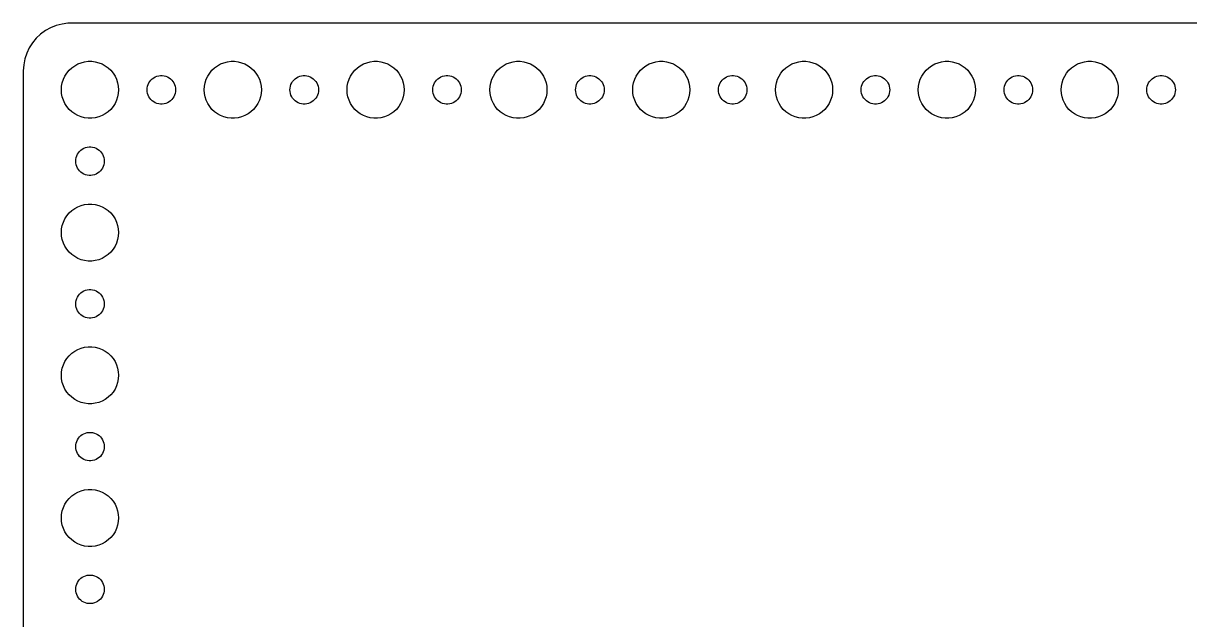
# Model space of a CAD drawing. Header units: metres. Extents: x -127 to 127, y -127 to 127.
# Drawn here: x -127 to -4.5, y 64.3 to 127 of the extents above; entities that cross this region are included whole.
import ezdxf

# ---------------------------------------------------------------- set-up
doc = ezdxf.new("R2010")
doc.units = ezdxf.units.M

msp = doc.modelspace()

# ---------------------------------------------------------------- linework, layer by layer
for p, q in [((-124.679, 126.222), (-125.187, 125.853)), ((-124.129, 126.524), (-124.679, 126.222)), ((-123.545, 126.755), (-124.129, 126.524)), ((-122.937, 126.911), (-123.545, 126.755)), ((-122.314, 126.99), (-122.937, 126.911)), ((122.314, 126.99), (-122.314, 126.99)), ((-125.645, 125.423), (-126.045, 124.939)), ((-125.187, 125.853), (-125.645, 125.423)), ((-126.649, 123.841), (-126.843, 123.243)), ((-126.382, 124.409), (-126.649, 123.841)), ((-126.045, 124.939), (-126.382, 124.409)), ((-126.961, 122.627), (-127, 122)), ((-126.843, 123.243), (-126.961, 122.627)), ((-121.912, 122.312), (-121.607, 122.533)), ((-121.607, 122.533), (-121.277, 122.714)), ((-121.277, 122.714), (-120.927, 122.853)), ((-120.927, 122.853), (-120.562, 122.947)), ((-120.562, 122.947), (-120.188, 122.994)), ((-120.188, 122.994), (-119.812, 122.994)), ((-119.812, 122.994), (-119.438, 122.947)), ((-119.438, 122.947), (-119.073, 122.853)), ((-119.073, 122.853), (-118.723, 122.714)), ((-118.723, 122.714), (-118.393, 122.533)), ((-118.393, 122.533), (-118.088, 122.312)), ((-106.912, 122.312), (-106.607, 122.533)), ((-106.607, 122.533), (-106.277, 122.714)), ((-106.277, 122.714), (-105.927, 122.853)), ((-105.927, 122.853), (-105.562, 122.947)), ((-105.562, 122.947), (-105.188, 122.994)), ((-105.188, 122.994), (-104.812, 122.994)), ((-104.812, 122.994), (-104.438, 122.947)), ((-104.438, 122.947), (-104.073, 122.853)), ((-104.073, 122.853), (-103.723, 122.714)), ((-103.723, 122.714), (-103.393, 122.533)), ((-103.393, 122.533), (-103.088, 122.312)), ((-91.9123, 122.312), (-91.6075, 122.533)), ((-91.6075, 122.533), (-91.2773, 122.714)), ((-91.2773, 122.714), (-90.927, 122.853)), ((-90.927, 122.853), (-90.5621, 122.947)), ((-90.5621, 122.947), (-90.1884, 122.994)), ((-90.1884, 122.994), (-89.8116, 122.994)), ((-89.8116, 122.994), (-89.4379, 122.947)), ((-89.4379, 122.947), (-89.073, 122.853)), ((-89.073, 122.853), (-88.7227, 122.714)), ((-88.7227, 122.714), (-88.3925, 122.533)), ((-88.3925, 122.533), (-88.0877, 122.312)), ((-76.9123, 122.312), (-76.6075, 122.533)), ((-76.6075, 122.533), (-76.2773, 122.714)), ((-76.2773, 122.714), (-75.927, 122.853)), ((-75.927, 122.853), (-75.5621, 122.947)), ((-75.5621, 122.947), (-75.1884, 122.994)), ((-75.1884, 122.994), (-74.8116, 122.994)), ((-74.8116, 122.994), (-74.4379, 122.947)), ((-74.4379, 122.947), (-74.073, 122.853)), ((-74.073, 122.853), (-73.7227, 122.714)), ((-73.7227, 122.714), (-73.3925, 122.533)), ((-73.3925, 122.533), (-73.0877, 122.312)), ((-61.9123, 122.312), (-61.6075, 122.533)), ((-61.6075, 122.533), (-61.2773, 122.714)), ((-61.2773, 122.714), (-60.927, 122.853)), ((-60.927, 122.853), (-60.5621, 122.947)), ((-60.5621, 122.947), (-60.1884, 122.994)), ((-60.1884, 122.994), (-59.8116, 122.994)), ((-59.8116, 122.994), (-59.4379, 122.947)), ((-59.4379, 122.947), (-59.0729, 122.853)), ((-59.0729, 122.853), (-58.7227, 122.714)), ((-58.7227, 122.714), (-58.3925, 122.533)), ((-58.3925, 122.533), (-58.0877, 122.312)), ((-46.9123, 122.312), (-46.6075, 122.533)), ((-46.6075, 122.533), (-46.2773, 122.714)), ((-46.2773, 122.714), (-45.927, 122.853)), ((-45.927, 122.853), (-45.5621, 122.947)), ((-45.5621, 122.947), (-45.1884, 122.994)), ((-45.1884, 122.994), (-44.8116, 122.994)), ((-44.8116, 122.994), (-44.4379, 122.947)), ((-44.4379, 122.947), (-44.0729, 122.853)), ((-44.0729, 122.853), (-43.7227, 122.714)), ((-43.7227, 122.714), (-43.3925, 122.533)), ((-43.3925, 122.533), (-43.0877, 122.312)), ((-31.9123, 122.312), (-31.6075, 122.533)), ((-31.6075, 122.533), (-31.2773, 122.714)), ((-31.2773, 122.714), (-30.927, 122.853)), ((-30.927, 122.853), (-30.5621, 122.947)), ((-30.5621, 122.947), (-30.1884, 122.994)), ((-30.1884, 122.994), (-29.8116, 122.994)), ((-29.8116, 122.994), (-29.4379, 122.947)), ((-29.4379, 122.947), (-29.0729, 122.853)), ((-29.0729, 122.853), (-28.7227, 122.714)), ((-28.7227, 122.714), (-28.3925, 122.533)), ((-28.3925, 122.533), (-28.0877, 122.312)), ((-16.9123, 122.312), (-16.6075, 122.533)), ((-16.6075, 122.533), (-16.2773, 122.714)), ((-16.2773, 122.714), (-15.927, 122.853)), ((-15.927, 122.853), (-15.5621, 122.947)), ((-15.5621, 122.947), (-15.1884, 122.994)), ((-15.1884, 122.994), (-14.8116, 122.994)), ((-14.8116, 122.994), (-14.4379, 122.947)), ((-14.4379, 122.947), (-14.0729, 122.853)), ((-14.0729, 122.853), (-13.7227, 122.714)), ((-13.7227, 122.714), (-13.3925, 122.533)), ((-13.3925, 122.533), (-13.0877, 122.312)), ((-127, 122), (-127, -122)), ((-122.789, 121.104), (-122.629, 121.445)), ((-122.629, 121.445), (-122.427, 121.763)), ((-122.427, 121.763), (-122.187, 122.054)), ((-122.187, 122.054), (-121.912, 122.312)), ((-118.088, 122.312), (-117.813, 122.054)), ((-117.813, 122.054), (-117.573, 121.763)), ((-117.573, 121.763), (-117.371, 121.445)), ((-117.371, 121.445), (-117.211, 121.104)), ((-113.304, 121.266), (-113.139, 121.357)), ((-113.139, 121.357), (-112.964, 121.427)), ((-112.964, 121.427), (-112.781, 121.473)), ((-112.781, 121.473), (-112.594, 121.497)), ((-112.594, 121.497), (-112.406, 121.497)), ((-112.406, 121.497), (-112.219, 121.473)), ((-112.219, 121.473), (-112.036, 121.427)), ((-112.036, 121.427), (-111.861, 121.357)), ((-111.861, 121.357), (-111.696, 121.266)), ((-107.789, 121.104), (-107.629, 121.445)), ((-107.629, 121.445), (-107.427, 121.763)), ((-107.427, 121.763), (-107.187, 122.054)), ((-107.187, 122.054), (-106.912, 122.312)), ((-103.088, 122.312), (-102.813, 122.054)), ((-102.813, 122.054), (-102.573, 121.763)), ((-102.573, 121.763), (-102.371, 121.445)), ((-102.371, 121.445), (-102.211, 121.104)), ((-98.3037, 121.266), (-98.1387, 121.357)), ((-98.1387, 121.357), (-97.9635, 121.427)), ((-97.9635, 121.427), (-97.7811, 121.473)), ((-97.7811, 121.473), (-97.5942, 121.497)), ((-97.5942, 121.497), (-97.4058, 121.497)), ((-97.4058, 121.497), (-97.2189, 121.473)), ((-97.2189, 121.473), (-97.0365, 121.427)), ((-97.0365, 121.427), (-96.8613, 121.357)), ((-96.8613, 121.357), (-96.6963, 121.266)), ((-92.7893, 121.104), (-92.6289, 121.445)), ((-92.6289, 121.445), (-92.427, 121.763)), ((-92.427, 121.763), (-92.1869, 122.054)), ((-92.1869, 122.054), (-91.9123, 122.312)), ((-88.0877, 122.312), (-87.8131, 122.054)), ((-87.8131, 122.054), (-87.573, 121.763)), ((-87.573, 121.763), (-87.3711, 121.445)), ((-87.3711, 121.445), (-87.2107, 121.104)), ((-83.3037, 121.266), (-83.1387, 121.357)), ((-83.1387, 121.357), (-82.9635, 121.427)), ((-82.9635, 121.427), (-82.7811, 121.473)), ((-82.7811, 121.473), (-82.5942, 121.497)), ((-82.5942, 121.497), (-82.4058, 121.497)), ((-82.4058, 121.497), (-82.2189, 121.473)), ((-82.2189, 121.473), (-82.0365, 121.427)), ((-82.0365, 121.427), (-81.8613, 121.357)), ((-81.8613, 121.357), (-81.6963, 121.266)), ((-77.7893, 121.104), (-77.6289, 121.445)), ((-77.6289, 121.445), (-77.427, 121.763)), ((-77.427, 121.763), (-77.1869, 122.054)), ((-77.1869, 122.054), (-76.9123, 122.312)), ((-73.0877, 122.312), (-72.8131, 122.054)), ((-72.8131, 122.054), (-72.573, 121.763)), ((-72.573, 121.763), (-72.3711, 121.445)), ((-72.3711, 121.445), (-72.2107, 121.104)), ((-68.3037, 121.266), (-68.1387, 121.357)), ((-68.1387, 121.357), (-67.9635, 121.427)), ((-67.9635, 121.427), (-67.7811, 121.473)), ((-67.7811, 121.473), (-67.5942, 121.497)), ((-67.5942, 121.497), (-67.4058, 121.497)), ((-67.4058, 121.497), (-67.2189, 121.473)), ((-67.2189, 121.473), (-67.0365, 121.427)), ((-67.0365, 121.427), (-66.8613, 121.357)), ((-66.8613, 121.357), (-66.6963, 121.266)), ((-62.7893, 121.104), (-62.6289, 121.445)), ((-62.6289, 121.445), (-62.427, 121.763)), ((-62.427, 121.763), (-62.1869, 122.054)), ((-62.1869, 122.054), (-61.9123, 122.312)), ((-58.0877, 122.312), (-57.8131, 122.054)), ((-57.8131, 122.054), (-57.5729, 121.763)), ((-57.5729, 121.763), (-57.3711, 121.445)), ((-57.3711, 121.445), (-57.2107, 121.104)), ((-53.3037, 121.266), (-53.1387, 121.357)), ((-53.1387, 121.357), (-52.9635, 121.427)), ((-52.9635, 121.427), (-52.7811, 121.473)), ((-52.7811, 121.473), (-52.5942, 121.497)), ((-52.5942, 121.497), (-52.4058, 121.497)), ((-52.4058, 121.497), (-52.2189, 121.473)), ((-52.2189, 121.473), (-52.0365, 121.427)), ((-52.0365, 121.427), (-51.8613, 121.357)), ((-51.8613, 121.357), (-51.6963, 121.266)), ((-47.7893, 121.104), (-47.6289, 121.445)), ((-47.6289, 121.445), (-47.427, 121.763)), ((-47.427, 121.763), (-47.1869, 122.054)), ((-47.1869, 122.054), (-46.9123, 122.312)), ((-43.0877, 122.312), (-42.8131, 122.054)), ((-42.8131, 122.054), (-42.5729, 121.763)), ((-42.5729, 121.763), (-42.3711, 121.445)), ((-42.3711, 121.445), (-42.2107, 121.104)), ((-38.3037, 121.266), (-38.1387, 121.357)), ((-38.1387, 121.357), (-37.9635, 121.427)), ((-37.9635, 121.427), (-37.7811, 121.473)), ((-37.7811, 121.473), (-37.5942, 121.497)), ((-37.5942, 121.497), (-37.4058, 121.497)), ((-37.4058, 121.497), (-37.2189, 121.473)), ((-37.2189, 121.473), (-37.0365, 121.427)), ((-37.0365, 121.427), (-36.8613, 121.357)), ((-36.8613, 121.357), (-36.6963, 121.266)), ((-32.7893, 121.104), (-32.6289, 121.445)), ((-32.6289, 121.445), (-32.427, 121.763)), ((-32.427, 121.763), (-32.1869, 122.054)), ((-32.1869, 122.054), (-31.9123, 122.312)), ((-28.0877, 122.312), (-27.8131, 122.054)), ((-27.8131, 122.054), (-27.5729, 121.763)), ((-27.5729, 121.763), (-27.3711, 121.445)), ((-27.3711, 121.445), (-27.2107, 121.104)), ((-23.3037, 121.266), (-23.1387, 121.357)), ((-23.1387, 121.357), (-22.9635, 121.427)), ((-22.9635, 121.427), (-22.7811, 121.473)), ((-22.7811, 121.473), (-22.5942, 121.497)), ((-22.5942, 121.497), (-22.4058, 121.497)), ((-22.4058, 121.497), (-22.2189, 121.473)), ((-22.2189, 121.473), (-22.0365, 121.427)), ((-22.0365, 121.427), (-21.8613, 121.357)), ((-21.8613, 121.357), (-21.6963, 121.266)), ((-17.7893, 121.104), (-17.6289, 121.445)), ((-17.6289, 121.445), (-17.427, 121.763)), ((-17.427, 121.763), (-17.1869, 122.054)), ((-17.1869, 122.054), (-16.9123, 122.312)), ((-13.0877, 122.312), (-12.8131, 122.054)), ((-12.8131, 122.054), (-12.5729, 121.763)), ((-12.5729, 121.763), (-12.3711, 121.445)), ((-12.3711, 121.445), (-12.2107, 121.104)), ((-8.30373, 121.266), (-8.13866, 121.357)), ((-8.13866, 121.357), (-7.96352, 121.427)), ((-7.96352, 121.427), (-7.78107, 121.473)), ((-7.78107, 121.473), (-7.59418, 121.497)), ((-7.59418, 121.497), (-7.40581, 121.497)), ((-7.40581, 121.497), (-7.21892, 121.473)), ((-7.21892, 121.473), (-7.03647, 121.427)), ((-7.03647, 121.427), (-6.86133, 121.357)), ((-6.86133, 121.357), (-6.69626, 121.266)), ((-123, 120), (-122.976, 120.376)), ((-122.976, 120.376), (-122.906, 120.746)), ((-122.906, 120.746), (-122.789, 121.104)), ((-117.211, 121.104), (-117.094, 120.746)), ((-117.094, 120.746), (-117.024, 120.376)), ((-117.024, 120.376), (-117, 120)), ((-114, 120), (-113.988, 120.188)), ((-113.988, 120.188), (-113.953, 120.373)), ((-113.953, 120.373), (-113.895, 120.552)), ((-113.895, 120.552), (-113.814, 120.723)), ((-113.814, 120.723), (-113.714, 120.882)), ((-113.714, 120.882), (-113.593, 121.027)), ((-113.593, 121.027), (-113.456, 121.156)), ((-113.456, 121.156), (-113.304, 121.266)), ((-111.696, 121.266), (-111.544, 121.156)), ((-111.544, 121.156), (-111.407, 121.027)), ((-111.407, 121.027), (-111.286, 120.882)), ((-111.286, 120.882), (-111.186, 120.723)), ((-111.186, 120.723), (-111.105, 120.552)), ((-111.105, 120.552), (-111.047, 120.373)), ((-111.047, 120.373), (-111.012, 120.188)), ((-111.012, 120.188), (-111, 120)), ((-108, 120), (-107.976, 120.376)), ((-107.976, 120.376), (-107.906, 120.746)), ((-107.906, 120.746), (-107.789, 121.104)), ((-102.211, 121.104), (-102.094, 120.746)), ((-102.094, 120.746), (-102.024, 120.376)), ((-102.024, 120.376), (-102, 120)), ((-99, 120), (-98.9882, 120.188)), ((-98.9882, 120.188), (-98.9529, 120.373)), ((-98.9529, 120.373), (-98.8947, 120.552)), ((-98.8947, 120.552), (-98.8145, 120.723)), ((-98.8145, 120.723), (-98.7135, 120.882)), ((-98.7135, 120.882), (-98.5934, 121.027)), ((-98.5934, 121.027), (-98.4561, 121.156)), ((-98.4561, 121.156), (-98.3037, 121.266)), ((-96.6963, 121.266), (-96.5439, 121.156)), ((-96.5439, 121.156), (-96.4065, 121.027)), ((-96.4065, 121.027), (-96.2865, 120.882)), ((-96.2865, 120.882), (-96.1855, 120.723)), ((-96.1855, 120.723), (-96.1053, 120.552)), ((-96.1053, 120.552), (-96.0471, 120.373)), ((-96.0471, 120.373), (-96.0118, 120.188)), ((-96.0118, 120.188), (-96, 120)), ((-93, 120), (-92.9763, 120.376)), ((-92.9763, 120.376), (-92.9057, 120.746)), ((-92.9057, 120.746), (-92.7893, 121.104)), ((-87.2107, 121.104), (-87.0943, 120.746)), ((-87.0943, 120.746), (-87.0237, 120.376)), ((-87.0237, 120.376), (-87, 120)), ((-84, 120), (-83.9882, 120.188)), ((-83.9882, 120.188), (-83.9529, 120.373)), ((-83.9529, 120.373), (-83.8947, 120.552)), ((-83.8947, 120.552), (-83.8145, 120.723)), ((-83.8145, 120.723), (-83.7135, 120.882)), ((-83.7135, 120.882), (-83.5934, 121.027)), ((-83.5934, 121.027), (-83.4561, 121.156)), ((-83.4561, 121.156), (-83.3037, 121.266)), ((-81.6963, 121.266), (-81.5439, 121.156)), ((-81.5439, 121.156), (-81.4065, 121.027)), ((-81.4065, 121.027), (-81.2865, 120.882)), ((-81.2865, 120.882), (-81.1855, 120.723)), ((-81.1855, 120.723), (-81.1053, 120.552)), ((-81.1053, 120.552), (-81.0471, 120.373)), ((-81.0471, 120.373), (-81.0118, 120.188)), ((-81.0118, 120.188), (-81, 120)), ((-78, 120), (-77.9763, 120.376)), ((-77.9763, 120.376), (-77.9057, 120.746)), ((-77.9057, 120.746), (-77.7893, 121.104)), ((-72.2107, 121.104), (-72.0943, 120.746)), ((-72.0943, 120.746), (-72.0237, 120.376)), ((-72.0237, 120.376), (-72, 120)), ((-69, 120), (-68.9882, 120.188)), ((-68.9882, 120.188), (-68.9529, 120.373)), ((-68.9529, 120.373), (-68.8947, 120.552)), ((-68.8947, 120.552), (-68.8145, 120.723)), ((-68.8145, 120.723), (-68.7135, 120.882)), ((-68.7135, 120.882), (-68.5934, 121.027)), ((-68.5934, 121.027), (-68.4561, 121.156)), ((-68.4561, 121.156), (-68.3037, 121.266)), ((-66.6963, 121.266), (-66.5439, 121.156)), ((-66.5439, 121.156), (-66.4065, 121.027)), ((-66.4065, 121.027), (-66.2865, 120.882)), ((-66.2865, 120.882), (-66.1855, 120.723)), ((-66.1855, 120.723), (-66.1053, 120.552)), ((-66.1053, 120.552), (-66.0471, 120.373)), ((-66.0471, 120.373), (-66.0118, 120.188)), ((-66.0118, 120.188), (-66, 120)), ((-63, 120), (-62.9763, 120.376)), ((-62.9763, 120.376), (-62.9057, 120.746)), ((-62.9057, 120.746), (-62.7893, 121.104)), ((-57.2107, 121.104), (-57.0942, 120.746)), ((-57.0942, 120.746), (-57.0237, 120.376)), ((-57.0237, 120.376), (-57, 120)), ((-54, 120), (-53.9882, 120.188)), ((-53.9882, 120.188), (-53.9529, 120.373)), ((-53.9529, 120.373), (-53.8947, 120.552)), ((-53.8947, 120.552), (-53.8145, 120.723)), ((-53.8145, 120.723), (-53.7135, 120.882)), ((-53.7135, 120.882), (-53.5934, 121.027)), ((-53.5934, 121.027), (-53.4561, 121.156)), ((-53.4561, 121.156), (-53.3037, 121.266)), ((-51.6963, 121.266), (-51.5439, 121.156)), ((-51.5439, 121.156), (-51.4065, 121.027)), ((-51.4065, 121.027), (-51.2865, 120.882)), ((-51.2865, 120.882), (-51.1855, 120.723)), ((-51.1855, 120.723), (-51.1053, 120.552)), ((-51.1053, 120.552), (-51.0471, 120.373)), ((-51.0471, 120.373), (-51.0118, 120.188)), ((-51.0118, 120.188), (-51, 120)), ((-48, 120), (-47.9763, 120.376)), ((-47.9763, 120.376), (-47.9057, 120.746)), ((-47.9057, 120.746), (-47.7893, 121.104)), ((-42.2107, 121.104), (-42.0942, 120.746)), ((-42.0942, 120.746), (-42.0237, 120.376)), ((-42.0237, 120.376), (-42, 120)), ((-39, 120), (-38.9882, 120.188)), ((-38.9882, 120.188), (-38.9529, 120.373)), ((-38.9529, 120.373), (-38.8947, 120.552)), ((-38.8947, 120.552), (-38.8145, 120.723)), ((-38.8145, 120.723), (-38.7135, 120.882)), ((-38.7135, 120.882), (-38.5934, 121.027)), ((-38.5934, 121.027), (-38.4561, 121.156)), ((-38.4561, 121.156), (-38.3037, 121.266)), ((-36.6963, 121.266), (-36.5439, 121.156)), ((-36.5439, 121.156), (-36.4065, 121.027)), ((-36.4065, 121.027), (-36.2865, 120.882)), ((-36.2865, 120.882), (-36.1855, 120.723)), ((-36.1855, 120.723), (-36.1053, 120.552)), ((-36.1053, 120.552), (-36.0471, 120.373)), ((-36.0471, 120.373), (-36.0118, 120.188)), ((-36.0118, 120.188), (-36, 120)), ((-33, 120), (-32.9763, 120.376)), ((-32.9763, 120.376), (-32.9057, 120.746)), ((-32.9057, 120.746), (-32.7893, 121.104)), ((-27.2107, 121.104), (-27.0942, 120.746)), ((-27.0942, 120.746), (-27.0237, 120.376)), ((-27.0237, 120.376), (-27, 120)), ((-24, 120), (-23.9882, 120.188)), ((-23.9882, 120.188), (-23.9529, 120.373)), ((-23.9529, 120.373), (-23.8947, 120.552)), ((-23.8947, 120.552), (-23.8145, 120.723)), ((-23.8145, 120.723), (-23.7135, 120.882)), ((-23.7135, 120.882), (-23.5934, 121.027)), ((-23.5934, 121.027), (-23.4561, 121.156)), ((-23.4561, 121.156), (-23.3037, 121.266)), ((-21.6963, 121.266), (-21.5439, 121.156)), ((-21.5439, 121.156), (-21.4065, 121.027)), ((-21.4065, 121.027), (-21.2865, 120.882)), ((-21.2865, 120.882), (-21.1855, 120.723)), ((-21.1855, 120.723), (-21.1053, 120.552)), ((-21.1053, 120.552), (-21.0471, 120.373)), ((-21.0471, 120.373), (-21.0118, 120.188)), ((-21.0118, 120.188), (-21, 120)), ((-18, 120), (-17.9763, 120.376)), ((-17.9763, 120.376), (-17.9057, 120.746)), ((-17.9057, 120.746), (-17.7893, 121.104)), ((-12.2107, 121.104), (-12.0942, 120.746)), ((-12.0942, 120.746), (-12.0237, 120.376)), ((-12.0237, 120.376), (-12, 120)), ((-9, 120), (-8.98816, 120.188)), ((-8.98816, 120.188), (-8.95287, 120.373)), ((-8.95287, 120.373), (-8.89465, 120.552)), ((-8.89465, 120.552), (-8.81445, 120.723)), ((-8.81445, 120.723), (-8.71352, 120.882)), ((-8.71352, 120.882), (-8.59344, 121.027)), ((-8.59344, 121.027), (-8.45613, 121.156)), ((-8.45613, 121.156), (-8.30373, 121.266)), ((-6.69626, 121.266), (-6.54385, 121.156)), ((-6.54385, 121.156), (-6.40654, 121.027)), ((-6.40654, 121.027), (-6.28647, 120.882)), ((-6.28647, 120.882), (-6.18553, 120.723)), ((-6.18553, 120.723), (-6.10533, 120.552)), ((-6.10533, 120.552), (-6.04712, 120.373)), ((-6.04712, 120.373), (-6.01183, 120.188)), ((-6.01183, 120.188), (-6, 120)), ((-122.976, 119.624), (-123, 120)), ((-122.906, 119.254), (-122.976, 119.624)), ((-122.789, 118.896), (-122.906, 119.254)), ((-122.629, 118.555), (-122.789, 118.896)), ((-117.211, 118.896), (-117.371, 118.555)), ((-117.094, 119.254), (-117.211, 118.896)), ((-117.024, 119.624), (-117.094, 119.254)), ((-117, 120), (-117.024, 119.624)), ((-113.988, 119.812), (-114, 120)), ((-113.953, 119.627), (-113.988, 119.812)), ((-113.895, 119.448), (-113.953, 119.627)), ((-113.814, 119.277), (-113.895, 119.448)), ((-113.714, 119.118), (-113.814, 119.277)), ((-113.593, 118.973), (-113.714, 119.118)), ((-113.456, 118.844), (-113.593, 118.973)), ((-113.304, 118.734), (-113.456, 118.844)), ((-111.544, 118.844), (-111.696, 118.734)), ((-111.407, 118.973), (-111.544, 118.844)), ((-111.286, 119.118), (-111.407, 118.973)), ((-111.186, 119.277), (-111.286, 119.118)), ((-111.105, 119.448), (-111.186, 119.277)), ((-111.047, 119.627), (-111.105, 119.448)), ((-111.012, 119.812), (-111.047, 119.627)), ((-111, 120), (-111.012, 119.812)), ((-107.976, 119.624), (-108, 120)), ((-107.906, 119.254), (-107.976, 119.624)), ((-107.789, 118.896), (-107.906, 119.254)), ((-107.629, 118.555), (-107.789, 118.896)), ((-102.211, 118.896), (-102.371, 118.555)), ((-102.094, 119.254), (-102.211, 118.896)), ((-102.024, 119.624), (-102.094, 119.254)), ((-102, 120), (-102.024, 119.624)), ((-98.9882, 119.812), (-99, 120)), ((-98.9529, 119.627), (-98.9882, 119.812)), ((-98.8947, 119.448), (-98.9529, 119.627)), ((-98.8145, 119.277), (-98.8947, 119.448)), ((-98.7135, 119.118), (-98.8145, 119.277)), ((-98.5934, 118.973), (-98.7135, 119.118)), ((-98.4561, 118.844), (-98.5934, 118.973)), ((-98.3037, 118.734), (-98.4561, 118.844)), ((-96.5439, 118.844), (-96.6963, 118.734)), ((-96.4065, 118.973), (-96.5439, 118.844)), ((-96.2865, 119.118), (-96.4065, 118.973)), ((-96.1855, 119.277), (-96.2865, 119.118)), ((-96.1053, 119.448), (-96.1855, 119.277)), ((-96.0471, 119.627), (-96.1053, 119.448)), ((-96.0118, 119.812), (-96.0471, 119.627)), ((-96, 120), (-96.0118, 119.812)), ((-92.9763, 119.624), (-93, 120)), ((-92.9057, 119.254), (-92.9763, 119.624)), ((-92.7893, 118.896), (-92.9057, 119.254)), ((-92.6289, 118.555), (-92.7893, 118.896)), ((-87.2107, 118.896), (-87.3711, 118.555)), ((-87.0943, 119.254), (-87.2107, 118.896)), ((-87.0237, 119.624), (-87.0943, 119.254)), ((-87, 120), (-87.0237, 119.624)), ((-83.9882, 119.812), (-84, 120)), ((-83.9529, 119.627), (-83.9882, 119.812)), ((-83.8947, 119.448), (-83.9529, 119.627)), ((-83.8145, 119.277), (-83.8947, 119.448)), ((-83.7135, 119.118), (-83.8145, 119.277)), ((-83.5934, 118.973), (-83.7135, 119.118)), ((-83.4561, 118.844), (-83.5934, 118.973)), ((-83.3037, 118.734), (-83.4561, 118.844)), ((-81.5439, 118.844), (-81.6963, 118.734)), ((-81.4065, 118.973), (-81.5439, 118.844)), ((-81.2865, 119.118), (-81.4065, 118.973)), ((-81.1855, 119.277), (-81.2865, 119.118)), ((-81.1053, 119.448), (-81.1855, 119.277)), ((-81.0471, 119.627), (-81.1053, 119.448)), ((-81.0118, 119.812), (-81.0471, 119.627)), ((-81, 120), (-81.0118, 119.812)), ((-77.9763, 119.624), (-78, 120)), ((-77.9057, 119.254), (-77.9763, 119.624)), ((-77.7893, 118.896), (-77.9057, 119.254)), ((-77.6289, 118.555), (-77.7893, 118.896)), ((-72.2107, 118.896), (-72.3711, 118.555)), ((-72.0943, 119.254), (-72.2107, 118.896)), ((-72.0237, 119.624), (-72.0943, 119.254)), ((-72, 120), (-72.0237, 119.624)), ((-68.9882, 119.812), (-69, 120)), ((-68.9529, 119.627), (-68.9882, 119.812)), ((-68.8947, 119.448), (-68.9529, 119.627)), ((-68.8145, 119.277), (-68.8947, 119.448)), ((-68.7135, 119.118), (-68.8145, 119.277)), ((-68.5934, 118.973), (-68.7135, 119.118)), ((-68.4561, 118.844), (-68.5934, 118.973)), ((-68.3037, 118.734), (-68.4561, 118.844)), ((-66.5439, 118.844), (-66.6963, 118.734)), ((-66.4065, 118.973), (-66.5439, 118.844)), ((-66.2865, 119.118), (-66.4065, 118.973)), ((-66.1855, 119.277), (-66.2865, 119.118)), ((-66.1053, 119.448), (-66.1855, 119.277)), ((-66.0471, 119.627), (-66.1053, 119.448)), ((-66.0118, 119.812), (-66.0471, 119.627)), ((-66, 120), (-66.0118, 119.812)), ((-62.9763, 119.624), (-63, 120)), ((-62.9057, 119.254), (-62.9763, 119.624)), ((-62.7893, 118.896), (-62.9057, 119.254)), ((-62.6289, 118.555), (-62.7893, 118.896)), ((-57.2107, 118.896), (-57.3711, 118.555)), ((-57.0942, 119.254), (-57.2107, 118.896)), ((-57.0237, 119.624), (-57.0942, 119.254)), ((-57, 120), (-57.0237, 119.624)), ((-53.9882, 119.812), (-54, 120)), ((-53.9529, 119.627), (-53.9882, 119.812)), ((-53.8947, 119.448), (-53.9529, 119.627)), ((-53.8145, 119.277), (-53.8947, 119.448)), ((-53.7135, 119.118), (-53.8145, 119.277)), ((-53.5934, 118.973), (-53.7135, 119.118)), ((-53.4561, 118.844), (-53.5934, 118.973)), ((-53.3037, 118.734), (-53.4561, 118.844)), ((-51.5439, 118.844), (-51.6963, 118.734)), ((-51.4065, 118.973), (-51.5439, 118.844)), ((-51.2865, 119.118), (-51.4065, 118.973)), ((-51.1855, 119.277), (-51.2865, 119.118)), ((-51.1053, 119.448), (-51.1855, 119.277)), ((-51.0471, 119.627), (-51.1053, 119.448)), ((-51.0118, 119.812), (-51.0471, 119.627)), ((-51, 120), (-51.0118, 119.812)), ((-47.9763, 119.624), (-48, 120)), ((-47.9057, 119.254), (-47.9763, 119.624)), ((-47.7893, 118.896), (-47.9057, 119.254)), ((-47.6289, 118.555), (-47.7893, 118.896)), ((-42.2107, 118.896), (-42.3711, 118.555)), ((-42.0942, 119.254), (-42.2107, 118.896)), ((-42.0237, 119.624), (-42.0942, 119.254)), ((-42, 120), (-42.0237, 119.624)), ((-38.9882, 119.812), (-39, 120)), ((-38.9529, 119.627), (-38.9882, 119.812)), ((-38.8947, 119.448), (-38.9529, 119.627)), ((-38.8145, 119.277), (-38.8947, 119.448)), ((-38.7135, 119.118), (-38.8145, 119.277)), ((-38.5934, 118.973), (-38.7135, 119.118)), ((-38.4561, 118.844), (-38.5934, 118.973)), ((-38.3037, 118.734), (-38.4561, 118.844)), ((-36.5439, 118.844), (-36.6963, 118.734)), ((-36.4065, 118.973), (-36.5439, 118.844)), ((-36.2865, 119.118), (-36.4065, 118.973)), ((-36.1855, 119.277), (-36.2865, 119.118)), ((-36.1053, 119.448), (-36.1855, 119.277)), ((-36.0471, 119.627), (-36.1053, 119.448)), ((-36.0118, 119.812), (-36.0471, 119.627)), ((-36, 120), (-36.0118, 119.812)), ((-32.9763, 119.624), (-33, 120)), ((-32.9057, 119.254), (-32.9763, 119.624)), ((-32.7893, 118.896), (-32.9057, 119.254)), ((-32.6289, 118.555), (-32.7893, 118.896)), ((-27.2107, 118.896), (-27.3711, 118.555)), ((-27.0942, 119.254), (-27.2107, 118.896)), ((-27.0237, 119.624), (-27.0942, 119.254)), ((-27, 120), (-27.0237, 119.624)), ((-23.9882, 119.812), (-24, 120)), ((-23.9529, 119.627), (-23.9882, 119.812)), ((-23.8947, 119.448), (-23.9529, 119.627)), ((-23.8145, 119.277), (-23.8947, 119.448)), ((-23.7135, 119.118), (-23.8145, 119.277)), ((-23.5934, 118.973), (-23.7135, 119.118)), ((-23.4561, 118.844), (-23.5934, 118.973)), ((-23.3037, 118.734), (-23.4561, 118.844)), ((-21.5439, 118.844), (-21.6963, 118.734)), ((-21.4065, 118.973), (-21.5439, 118.844)), ((-21.2865, 119.118), (-21.4065, 118.973)), ((-21.1855, 119.277), (-21.2865, 119.118)), ((-21.1053, 119.448), (-21.1855, 119.277)), ((-21.0471, 119.627), (-21.1053, 119.448)), ((-21.0118, 119.812), (-21.0471, 119.627)), ((-21, 120), (-21.0118, 119.812)), ((-17.9763, 119.624), (-18, 120)), ((-17.9057, 119.254), (-17.9763, 119.624)), ((-17.7893, 118.896), (-17.9057, 119.254)), ((-17.6289, 118.555), (-17.7893, 118.896)), ((-12.2107, 118.896), (-12.3711, 118.555)), ((-12.0942, 119.254), (-12.2107, 118.896)), ((-12.0237, 119.624), (-12.0942, 119.254)), ((-12, 120), (-12.0237, 119.624)), ((-8.98816, 119.812), (-9, 120)), ((-8.95287, 119.627), (-8.98816, 119.812)), ((-8.89465, 119.448), (-8.95287, 119.627)), ((-8.81445, 119.277), (-8.89465, 119.448)), ((-8.71352, 119.118), (-8.81445, 119.277)), ((-8.59344, 118.973), (-8.71352, 119.118)), ((-8.45613, 118.844), (-8.59344, 118.973)), ((-8.30373, 118.734), (-8.45613, 118.844)), ((-6.54385, 118.844), (-6.69626, 118.734)), ((-6.40654, 118.973), (-6.54385, 118.844)), ((-6.28647, 119.118), (-6.40654, 118.973)), ((-6.18553, 119.277), (-6.28647, 119.118)), ((-6.10533, 119.448), (-6.18553, 119.277)), ((-6.04712, 119.627), (-6.10533, 119.448)), ((-6.01183, 119.812), (-6.04712, 119.627)), ((-6, 120), (-6.01183, 119.812)), ((-122.427, 118.237), (-122.629, 118.555)), ((-122.187, 117.946), (-122.427, 118.237)), ((-121.912, 117.688), (-122.187, 117.946)), ((-121.607, 117.467), (-121.912, 117.688)), ((-118.088, 117.688), (-118.393, 117.467)), ((-117.813, 117.946), (-118.088, 117.688)), ((-117.573, 118.237), (-117.813, 117.946)), ((-117.371, 118.555), (-117.573, 118.237)), ((-113.139, 118.643), (-113.304, 118.734)), ((-112.964, 118.573), (-113.139, 118.643)), ((-112.781, 118.527), (-112.964, 118.573)), ((-112.594, 118.503), (-112.781, 118.527)), ((-112.406, 118.503), (-112.594, 118.503)), ((-112.219, 118.527), (-112.406, 118.503)), ((-112.036, 118.573), (-112.219, 118.527)), ((-111.861, 118.643), (-112.036, 118.573)), ((-111.696, 118.734), (-111.861, 118.643)), ((-107.427, 118.237), (-107.629, 118.555)), ((-107.187, 117.946), (-107.427, 118.237)), ((-106.912, 117.688), (-107.187, 117.946)), ((-106.607, 117.467), (-106.912, 117.688)), ((-103.088, 117.688), (-103.393, 117.467)), ((-102.813, 117.946), (-103.088, 117.688)), ((-102.573, 118.237), (-102.813, 117.946)), ((-102.371, 118.555), (-102.573, 118.237)), ((-98.1387, 118.643), (-98.3037, 118.734)), ((-97.9635, 118.573), (-98.1387, 118.643)), ((-97.7811, 118.527), (-97.9635, 118.573)), ((-97.5942, 118.503), (-97.7811, 118.527)), ((-97.4058, 118.503), (-97.5942, 118.503)), ((-97.2189, 118.527), (-97.4058, 118.503)), ((-97.0365, 118.573), (-97.2189, 118.527)), ((-96.8613, 118.643), (-97.0365, 118.573)), ((-96.6963, 118.734), (-96.8613, 118.643)), ((-92.427, 118.237), (-92.6289, 118.555)), ((-92.1869, 117.946), (-92.427, 118.237)), ((-91.9123, 117.688), (-92.1869, 117.946)), ((-91.6075, 117.467), (-91.9123, 117.688)), ((-88.0877, 117.688), (-88.3925, 117.467)), ((-87.8131, 117.946), (-88.0877, 117.688)), ((-87.573, 118.237), (-87.8131, 117.946)), ((-87.3711, 118.555), (-87.573, 118.237)), ((-83.1387, 118.643), (-83.3037, 118.734)), ((-82.9635, 118.573), (-83.1387, 118.643)), ((-82.7811, 118.527), (-82.9635, 118.573)), ((-82.5942, 118.503), (-82.7811, 118.527)), ((-82.4058, 118.503), (-82.5942, 118.503)), ((-82.2189, 118.527), (-82.4058, 118.503)), ((-82.0365, 118.573), (-82.2189, 118.527)), ((-81.8613, 118.643), (-82.0365, 118.573)), ((-81.6963, 118.734), (-81.8613, 118.643)), ((-77.427, 118.237), (-77.6289, 118.555)), ((-77.1869, 117.946), (-77.427, 118.237)), ((-76.9123, 117.688), (-77.1869, 117.946)), ((-76.6075, 117.467), (-76.9123, 117.688)), ((-73.0877, 117.688), (-73.3925, 117.467)), ((-72.8131, 117.946), (-73.0877, 117.688)), ((-72.573, 118.237), (-72.8131, 117.946)), ((-72.3711, 118.555), (-72.573, 118.237)), ((-68.1387, 118.643), (-68.3037, 118.734)), ((-67.9635, 118.573), (-68.1387, 118.643)), ((-67.7811, 118.527), (-67.9635, 118.573)), ((-67.5942, 118.503), (-67.7811, 118.527)), ((-67.4058, 118.503), (-67.5942, 118.503)), ((-67.2189, 118.527), (-67.4058, 118.503)), ((-67.0365, 118.573), (-67.2189, 118.527)), ((-66.8613, 118.643), (-67.0365, 118.573)), ((-66.6963, 118.734), (-66.8613, 118.643)), ((-62.427, 118.237), (-62.6289, 118.555)), ((-62.1869, 117.946), (-62.427, 118.237)), ((-61.9123, 117.688), (-62.1869, 117.946)), ((-61.6075, 117.467), (-61.9123, 117.688)), ((-58.0877, 117.688), (-58.3925, 117.467)), ((-57.8131, 117.946), (-58.0877, 117.688)), ((-57.5729, 118.237), (-57.8131, 117.946)), ((-57.3711, 118.555), (-57.5729, 118.237)), ((-53.1387, 118.643), (-53.3037, 118.734)), ((-52.9635, 118.573), (-53.1387, 118.643)), ((-52.7811, 118.527), (-52.9635, 118.573)), ((-52.5942, 118.503), (-52.7811, 118.527)), ((-52.4058, 118.503), (-52.5942, 118.503)), ((-52.2189, 118.527), (-52.4058, 118.503)), ((-52.0365, 118.573), (-52.2189, 118.527)), ((-51.8613, 118.643), (-52.0365, 118.573)), ((-51.6963, 118.734), (-51.8613, 118.643)), ((-47.427, 118.237), (-47.6289, 118.555)), ((-47.1869, 117.946), (-47.427, 118.237)), ((-46.9123, 117.688), (-47.1869, 117.946)), ((-46.6075, 117.467), (-46.9123, 117.688)), ((-43.0877, 117.688), (-43.3925, 117.467)), ((-42.8131, 117.946), (-43.0877, 117.688)), ((-42.5729, 118.237), (-42.8131, 117.946)), ((-42.3711, 118.555), (-42.5729, 118.237)), ((-38.1387, 118.643), (-38.3037, 118.734)), ((-37.9635, 118.573), (-38.1387, 118.643)), ((-37.7811, 118.527), (-37.9635, 118.573)), ((-37.5942, 118.503), (-37.7811, 118.527)), ((-37.4058, 118.503), (-37.5942, 118.503)), ((-37.2189, 118.527), (-37.4058, 118.503)), ((-37.0365, 118.573), (-37.2189, 118.527)), ((-36.8613, 118.643), (-37.0365, 118.573)), ((-36.6963, 118.734), (-36.8613, 118.643)), ((-32.427, 118.237), (-32.6289, 118.555)), ((-32.1869, 117.946), (-32.427, 118.237)), ((-31.9123, 117.688), (-32.1869, 117.946)), ((-31.6075, 117.467), (-31.9123, 117.688)), ((-28.0877, 117.688), (-28.3925, 117.467)), ((-27.8131, 117.946), (-28.0877, 117.688)), ((-27.5729, 118.237), (-27.8131, 117.946)), ((-27.3711, 118.555), (-27.5729, 118.237)), ((-23.1387, 118.643), (-23.3037, 118.734)), ((-22.9635, 118.573), (-23.1387, 118.643)), ((-22.7811, 118.527), (-22.9635, 118.573)), ((-22.5942, 118.503), (-22.7811, 118.527)), ((-22.4058, 118.503), (-22.5942, 118.503)), ((-22.2189, 118.527), (-22.4058, 118.503)), ((-22.0365, 118.573), (-22.2189, 118.527)), ((-21.8613, 118.643), (-22.0365, 118.573)), ((-21.6963, 118.734), (-21.8613, 118.643)), ((-17.427, 118.237), (-17.6289, 118.555)), ((-17.1869, 117.946), (-17.427, 118.237)), ((-16.9123, 117.688), (-17.1869, 117.946)), ((-16.6075, 117.467), (-16.9123, 117.688)), ((-13.0877, 117.688), (-13.3925, 117.467)), ((-12.8131, 117.946), (-13.0877, 117.688)), ((-12.5729, 118.237), (-12.8131, 117.946)), ((-12.3711, 118.555), (-12.5729, 118.237)), ((-8.13866, 118.643), (-8.30373, 118.734)), ((-7.96352, 118.573), (-8.13866, 118.643)), ((-7.78107, 118.527), (-7.96352, 118.573)), ((-7.59418, 118.503), (-7.78107, 118.527)), ((-7.40581, 118.503), (-7.59418, 118.503)), ((-7.21892, 118.527), (-7.40581, 118.503)), ((-7.03647, 118.573), (-7.21892, 118.527)), ((-6.86133, 118.643), (-7.03647, 118.573)), ((-6.69626, 118.734), (-6.86133, 118.643)), ((-121.277, 117.286), (-121.607, 117.467)), ((-120.927, 117.147), (-121.277, 117.286)), ((-120.562, 117.053), (-120.927, 117.147)), ((-120.188, 117.006), (-120.562, 117.053)), ((-119.812, 117.006), (-120.188, 117.006)), ((-119.438, 117.053), (-119.812, 117.006)), ((-119.073, 117.147), (-119.438, 117.053)), ((-118.723, 117.286), (-119.073, 117.147)), ((-118.393, 117.467), (-118.723, 117.286)), ((-106.277, 117.286), (-106.607, 117.467)), ((-105.927, 117.147), (-106.277, 117.286)), ((-105.562, 117.053), (-105.927, 117.147)), ((-105.188, 117.006), (-105.562, 117.053)), ((-104.812, 117.006), (-105.188, 117.006)), ((-104.438, 117.053), (-104.812, 117.006)), ((-104.073, 117.147), (-104.438, 117.053)), ((-103.723, 117.286), (-104.073, 117.147)), ((-103.393, 117.467), (-103.723, 117.286)), ((-91.2773, 117.286), (-91.6075, 117.467)), ((-90.927, 117.147), (-91.2773, 117.286)), ((-90.5621, 117.053), (-90.927, 117.147)), ((-90.1884, 117.006), (-90.5621, 117.053)), ((-89.8116, 117.006), (-90.1884, 117.006)), ((-89.4379, 117.053), (-89.8116, 117.006)), ((-89.073, 117.147), (-89.4379, 117.053)), ((-88.7227, 117.286), (-89.073, 117.147)), ((-88.3925, 117.467), (-88.7227, 117.286)), ((-76.2773, 117.286), (-76.6075, 117.467)), ((-75.927, 117.147), (-76.2773, 117.286)), ((-75.5621, 117.053), (-75.927, 117.147)), ((-75.1884, 117.006), (-75.5621, 117.053)), ((-74.8116, 117.006), (-75.1884, 117.006)), ((-74.4379, 117.053), (-74.8116, 117.006)), ((-74.073, 117.147), (-74.4379, 117.053)), ((-73.7227, 117.286), (-74.073, 117.147)), ((-73.3925, 117.467), (-73.7227, 117.286)), ((-61.2773, 117.286), (-61.6075, 117.467)), ((-60.927, 117.147), (-61.2773, 117.286)), ((-60.5621, 117.053), (-60.927, 117.147)), ((-60.1884, 117.006), (-60.5621, 117.053)), ((-59.8116, 117.006), (-60.1884, 117.006)), ((-59.4379, 117.053), (-59.8116, 117.006)), ((-59.0729, 117.147), (-59.4379, 117.053)), ((-58.7227, 117.286), (-59.0729, 117.147)), ((-58.3925, 117.467), (-58.7227, 117.286)), ((-46.2773, 117.286), (-46.6075, 117.467)), ((-45.927, 117.147), (-46.2773, 117.286)), ((-45.5621, 117.053), (-45.927, 117.147)), ((-45.1884, 117.006), (-45.5621, 117.053)), ((-44.8116, 117.006), (-45.1884, 117.006)), ((-44.4379, 117.053), (-44.8116, 117.006)), ((-44.0729, 117.147), (-44.4379, 117.053)), ((-43.7227, 117.286), (-44.0729, 117.147)), ((-43.3925, 117.467), (-43.7227, 117.286)), ((-31.2773, 117.286), (-31.6075, 117.467)), ((-30.927, 117.147), (-31.2773, 117.286)), ((-30.5621, 117.053), (-30.927, 117.147)), ((-30.1884, 117.006), (-30.5621, 117.053)), ((-29.8116, 117.006), (-30.1884, 117.006)), ((-29.4379, 117.053), (-29.8116, 117.006)), ((-29.0729, 117.147), (-29.4379, 117.053)), ((-28.7227, 117.286), (-29.0729, 117.147)), ((-28.3925, 117.467), (-28.7227, 117.286)), ((-16.2773, 117.286), (-16.6075, 117.467)), ((-15.927, 117.147), (-16.2773, 117.286)), ((-15.5621, 117.053), (-15.927, 117.147)), ((-15.1884, 117.006), (-15.5621, 117.053)), ((-14.8116, 117.006), (-15.1884, 117.006)), ((-14.4379, 117.053), (-14.8116, 117.006)), ((-14.0729, 117.147), (-14.4379, 117.053)), ((-13.7227, 117.286), (-14.0729, 117.147)), ((-13.3925, 117.467), (-13.7227, 117.286)), ((-120.639, 113.857), (-120.464, 113.927)), ((-120.464, 113.927), (-120.281, 113.973)), ((-120.281, 113.973), (-120.094, 113.997)), ((-120.094, 113.997), (-119.906, 113.997)), ((-119.906, 113.997), (-119.719, 113.973)), ((-119.719, 113.973), (-119.536, 113.927)), ((-119.536, 113.927), (-119.361, 113.857)), ((-121.488, 112.688), (-121.453, 112.873)), ((-121.453, 112.873), (-121.395, 113.052)), ((-121.395, 113.052), (-121.314, 113.223)), ((-121.314, 113.223), (-121.214, 113.382)), ((-121.214, 113.382), (-121.093, 113.527)), ((-121.093, 113.527), (-120.956, 113.656)), ((-120.956, 113.656), (-120.804, 113.766)), ((-120.804, 113.766), (-120.639, 113.857)), ((-119.361, 113.857), (-119.196, 113.766)), ((-119.196, 113.766), (-119.044, 113.656)), ((-119.044, 113.656), (-118.907, 113.527)), ((-118.907, 113.527), (-118.786, 113.382)), ((-118.786, 113.382), (-118.686, 113.223)), ((-118.686, 113.223), (-118.605, 113.052)), ((-118.605, 113.052), (-118.547, 112.873)), ((-118.547, 112.873), (-118.512, 112.688)), ((-121.5, 112.5), (-121.488, 112.688)), ((-121.488, 112.312), (-121.5, 112.5)), ((-121.453, 112.127), (-121.488, 112.312)), ((-121.395, 111.948), (-121.453, 112.127)), ((-121.314, 111.777), (-121.395, 111.948)), ((-121.214, 111.618), (-121.314, 111.777)), ((-121.093, 111.473), (-121.214, 111.618)), ((-118.786, 111.618), (-118.907, 111.473)), ((-118.686, 111.777), (-118.786, 111.618)), ((-118.605, 111.948), (-118.686, 111.777)), ((-118.547, 112.127), (-118.605, 111.948)), ((-118.512, 112.312), (-118.547, 112.127)), ((-118.512, 112.688), (-118.5, 112.5)), ((-118.5, 112.5), (-118.512, 112.312)), ((-120.956, 111.344), (-121.093, 111.473)), ((-120.804, 111.234), (-120.956, 111.344)), ((-120.639, 111.143), (-120.804, 111.234)), ((-120.464, 111.073), (-120.639, 111.143)), ((-120.281, 111.027), (-120.464, 111.073)), ((-120.094, 111.003), (-120.281, 111.027)), ((-119.906, 111.003), (-120.094, 111.003)), ((-119.719, 111.027), (-119.906, 111.003)), ((-119.536, 111.073), (-119.719, 111.027)), ((-119.361, 111.143), (-119.536, 111.073)), ((-119.196, 111.234), (-119.361, 111.143)), ((-119.044, 111.344), (-119.196, 111.234)), ((-118.907, 111.473), (-119.044, 111.344)), ((-121.277, 107.714), (-120.927, 107.853)), ((-120.927, 107.853), (-120.562, 107.947)), ((-120.562, 107.947), (-120.188, 107.994)), ((-120.188, 107.994), (-119.812, 107.994)), ((-119.812, 107.994), (-119.438, 107.947)), ((-119.438, 107.947), (-119.073, 107.853)), ((-119.073, 107.853), (-118.723, 107.714)), ((-122.629, 106.445), (-122.427, 106.763)), ((-122.427, 106.763), (-122.187, 107.054)), ((-122.187, 107.054), (-121.912, 107.312)), ((-121.912, 107.312), (-121.607, 107.533)), ((-121.607, 107.533), (-121.277, 107.714)), ((-118.723, 107.714), (-118.393, 107.533)), ((-118.393, 107.533), (-118.088, 107.312)), ((-118.088, 107.312), (-117.813, 107.054)), ((-117.813, 107.054), (-117.573, 106.763)), ((-117.573, 106.763), (-117.371, 106.445)), ((-123, 105), (-122.976, 105.376)), ((-122.976, 105.376), (-122.906, 105.746)), ((-122.906, 105.746), (-122.789, 106.104)), ((-122.789, 106.104), (-122.629, 106.445)), ((-117.371, 106.445), (-117.211, 106.104)), ((-117.211, 106.104), (-117.094, 105.746)), ((-117.094, 105.746), (-117.024, 105.376)), ((-117.024, 105.376), (-117, 105)), ((-122.976, 104.624), (-123, 105)), ((-122.906, 104.254), (-122.976, 104.624)), ((-122.789, 103.896), (-122.906, 104.254)), ((-117.094, 104.254), (-117.211, 103.896)), ((-117.024, 104.624), (-117.094, 104.254)), ((-117, 105), (-117.024, 104.624)), ((-122.629, 103.555), (-122.789, 103.896)), ((-122.427, 103.237), (-122.629, 103.555)), ((-122.187, 102.946), (-122.427, 103.237)), ((-121.912, 102.688), (-122.187, 102.946)), ((-117.813, 102.946), (-118.088, 102.688)), ((-117.573, 103.237), (-117.813, 102.946)), ((-117.371, 103.555), (-117.573, 103.237)), ((-117.211, 103.896), (-117.371, 103.555)), ((-121.607, 102.467), (-121.912, 102.688)), ((-121.277, 102.286), (-121.607, 102.467)), ((-120.927, 102.147), (-121.277, 102.286)), ((-120.562, 102.053), (-120.927, 102.147)), ((-120.188, 102.006), (-120.562, 102.053)), ((-119.812, 102.006), (-120.188, 102.006)), ((-119.438, 102.053), (-119.812, 102.006)), ((-119.073, 102.147), (-119.438, 102.053)), ((-118.723, 102.286), (-119.073, 102.147)), ((-118.393, 102.467), (-118.723, 102.286)), ((-118.088, 102.688), (-118.393, 102.467)), ((-121.453, 97.873), (-121.395, 98.0522)), ((-121.395, 98.0522), (-121.314, 98.2226)), ((-121.314, 98.2226), (-121.214, 98.3817)), ((-121.214, 98.3817), (-121.093, 98.5268)), ((-121.093, 98.5268), (-120.956, 98.6558)), ((-120.956, 98.6558), (-120.804, 98.7665)), ((-120.804, 98.7665), (-120.639, 98.8572)), ((-120.639, 98.8572), (-120.464, 98.9266)), ((-120.464, 98.9266), (-120.281, 98.9734)), ((-120.281, 98.9734), (-120.094, 98.997)), ((-120.094, 98.997), (-119.906, 98.997)), ((-119.906, 98.997), (-119.719, 98.9734)), ((-119.719, 98.9734), (-119.536, 98.9266)), ((-119.536, 98.9266), (-119.361, 98.8572)), ((-119.361, 98.8572), (-119.196, 98.7665)), ((-119.196, 98.7665), (-119.044, 98.6558)), ((-119.044, 98.6558), (-118.907, 98.5268)), ((-118.907, 98.5268), (-118.786, 98.3817)), ((-118.786, 98.3817), (-118.686, 98.2226)), ((-118.686, 98.2226), (-118.605, 98.0522)), ((-118.605, 98.0522), (-118.547, 97.873)), ((-121.5, 97.5), (-121.488, 97.688)), ((-121.488, 97.312), (-121.5, 97.5)), ((-121.488, 97.688), (-121.453, 97.873)), ((-121.453, 97.127), (-121.488, 97.312)), ((-121.395, 96.9478), (-121.453, 97.127)), ((-121.314, 96.7774), (-121.395, 96.9478)), ((-121.214, 96.6183), (-121.314, 96.7774)), ((-118.686, 96.7774), (-118.786, 96.6183)), ((-118.605, 96.9478), (-118.686, 96.7774)), ((-118.547, 97.127), (-118.605, 96.9478)), ((-118.547, 97.873), (-118.512, 97.688)), ((-118.512, 97.312), (-118.547, 97.127)), ((-118.512, 97.688), (-118.5, 97.5)), ((-118.5, 97.5), (-118.512, 97.312)), ((-121.093, 96.4732), (-121.214, 96.6183)), ((-120.956, 96.3442), (-121.093, 96.4732)), ((-120.804, 96.2335), (-120.956, 96.3442)), ((-120.639, 96.1428), (-120.804, 96.2335)), ((-120.464, 96.0734), (-120.639, 96.1428)), ((-120.281, 96.0266), (-120.464, 96.0734)), ((-120.094, 96.003), (-120.281, 96.0266)), ((-119.906, 96.003), (-120.094, 96.003)), ((-119.719, 96.0266), (-119.906, 96.003)), ((-119.536, 96.0734), (-119.719, 96.0266)), ((-119.361, 96.1428), (-119.536, 96.0734)), ((-119.196, 96.2335), (-119.361, 96.1428)), ((-119.044, 96.3442), (-119.196, 96.2335)), ((-118.907, 96.4732), (-119.044, 96.3442)), ((-118.786, 96.6183), (-118.907, 96.4732)), ((-122.427, 91.7634), (-122.187, 92.0536)), ((-122.187, 92.0536), (-121.912, 92.3115)), ((-121.912, 92.3115), (-121.607, 92.533)), ((-121.607, 92.533), (-121.277, 92.7145)), ((-121.277, 92.7145), (-120.927, 92.8532)), ((-120.927, 92.8532), (-120.562, 92.9469)), ((-120.562, 92.9469), (-120.188, 92.9941)), ((-120.188, 92.9941), (-119.812, 92.9941)), ((-119.812, 92.9941), (-119.438, 92.9469)), ((-119.438, 92.9469), (-119.073, 92.8532)), ((-119.073, 92.8532), (-118.723, 92.7145)), ((-118.723, 92.7145), (-118.393, 92.533)), ((-118.393, 92.533), (-118.088, 92.3115)), ((-118.088, 92.3115), (-117.813, 92.0536)), ((-117.813, 92.0536), (-117.573, 91.7634)), ((-122.976, 90.376), (-122.906, 90.7461)), ((-122.906, 90.7461), (-122.789, 91.1044)), ((-122.789, 91.1044), (-122.629, 91.4453)), ((-122.629, 91.4453), (-122.427, 91.7634)), ((-117.573, 91.7634), (-117.371, 91.4453)), ((-117.371, 91.4453), (-117.211, 91.1044)), ((-117.211, 91.1044), (-117.094, 90.7461)), ((-117.094, 90.7461), (-117.024, 90.376)), ((-123, 90), (-122.976, 90.376)), ((-122.976, 89.624), (-123, 90)), ((-122.906, 89.2539), (-122.976, 89.624)), ((-117.024, 89.624), (-117.094, 89.2539)), ((-117.024, 90.376), (-117, 90)), ((-117, 90), (-117.024, 89.624)), ((-122.789, 88.8956), (-122.906, 89.2539)), ((-122.629, 88.5547), (-122.789, 88.8956)), ((-122.427, 88.2366), (-122.629, 88.5547)), ((-122.187, 87.9464), (-122.427, 88.2366)), ((-117.573, 88.2366), (-117.813, 87.9464)), ((-117.371, 88.5547), (-117.573, 88.2366)), ((-117.211, 88.8956), (-117.371, 88.5547)), ((-117.094, 89.2539), (-117.211, 88.8956)), ((-121.912, 87.6885), (-122.187, 87.9464)), ((-121.607, 87.467), (-121.912, 87.6885)), ((-121.277, 87.2855), (-121.607, 87.467)), ((-120.927, 87.1468), (-121.277, 87.2855)), ((-120.562, 87.0531), (-120.927, 87.1468)), ((-120.188, 87.0059), (-120.562, 87.0531)), ((-119.812, 87.0059), (-120.188, 87.0059)), ((-119.438, 87.0531), (-119.812, 87.0059)), ((-119.073, 87.1468), (-119.438, 87.0531)), ((-118.723, 87.2855), (-119.073, 87.1468)), ((-118.393, 87.467), (-118.723, 87.2855)), ((-118.088, 87.6885), (-118.393, 87.467)), ((-117.813, 87.9464), (-118.088, 87.6885)), ((-121.314, 83.2226), (-121.214, 83.3817)), ((-121.214, 83.3817), (-121.093, 83.5268)), ((-121.093, 83.5268), (-120.956, 83.6558)), ((-120.956, 83.6558), (-120.804, 83.7665)), ((-120.804, 83.7665), (-120.639, 83.8572)), ((-120.639, 83.8572), (-120.464, 83.9266)), ((-120.464, 83.9266), (-120.281, 83.9734)), ((-120.281, 83.9734), (-120.094, 83.997)), ((-120.094, 83.997), (-119.906, 83.997)), ((-119.906, 83.997), (-119.719, 83.9734)), ((-119.719, 83.9734), (-119.536, 83.9266)), ((-119.536, 83.9266), (-119.361, 83.8572)), ((-119.361, 83.8572), (-119.196, 83.7665)), ((-119.196, 83.7665), (-119.044, 83.6558)), ((-119.044, 83.6558), (-118.907, 83.5268)), ((-118.907, 83.5268), (-118.786, 83.3817)), ((-118.786, 83.3817), (-118.686, 83.2226)), ((-121.5, 82.5), (-121.488, 82.688)), ((-121.488, 82.312), (-121.5, 82.5)), ((-121.488, 82.688), (-121.453, 82.873)), ((-121.453, 82.127), (-121.488, 82.312)), ((-121.453, 82.873), (-121.395, 83.0522)), ((-121.395, 81.9478), (-121.453, 82.127)), ((-121.395, 83.0522), (-121.314, 83.2226)), ((-118.686, 83.2226), (-118.605, 83.0522)), ((-118.605, 83.0522), (-118.547, 82.873)), ((-118.547, 82.127), (-118.605, 81.9478)), ((-118.547, 82.873), (-118.512, 82.688)), ((-118.512, 82.312), (-118.547, 82.127)), ((-118.512, 82.688), (-118.5, 82.5)), ((-118.5, 82.5), (-118.512, 82.312)), ((-121.314, 81.7774), (-121.395, 81.9478)), ((-121.214, 81.6183), (-121.314, 81.7774)), ((-121.093, 81.4732), (-121.214, 81.6183)), ((-120.956, 81.3442), (-121.093, 81.4732)), ((-120.804, 81.2335), (-120.956, 81.3442)), ((-120.639, 81.1428), (-120.804, 81.2335)), ((-120.464, 81.0734), (-120.639, 81.1428)), ((-120.281, 81.0266), (-120.464, 81.0734)), ((-120.094, 81.003), (-120.281, 81.0266)), ((-119.906, 81.003), (-120.094, 81.003)), ((-119.719, 81.0266), (-119.906, 81.003)), ((-119.536, 81.0734), (-119.719, 81.0266)), ((-119.361, 81.1428), (-119.536, 81.0734)), ((-119.196, 81.2335), (-119.361, 81.1428)), ((-119.044, 81.3442), (-119.196, 81.2335)), ((-118.907, 81.4732), (-119.044, 81.3442)), ((-118.786, 81.6183), (-118.907, 81.4732)), ((-118.686, 81.7774), (-118.786, 81.6183)), ((-118.605, 81.9478), (-118.686, 81.7774)), ((-122.187, 77.0536), (-121.912, 77.3115)), ((-121.912, 77.3115), (-121.607, 77.533)), ((-121.607, 77.533), (-121.277, 77.7145)), ((-121.277, 77.7145), (-120.927, 77.8532)), ((-120.927, 77.8532), (-120.562, 77.9469)), ((-120.562, 77.9469), (-120.188, 77.9941)), ((-120.188, 77.9941), (-119.812, 77.9941)), ((-119.812, 77.9941), (-119.438, 77.9469)), ((-119.438, 77.9469), (-119.073, 77.8532)), ((-119.073, 77.8532), (-118.723, 77.7145)), ((-118.723, 77.7145), (-118.393, 77.533)), ((-118.393, 77.533), (-118.088, 77.3115)), ((-118.088, 77.3115), (-117.813, 77.0536)), ((-122.906, 75.7461), (-122.789, 76.1044)), ((-122.789, 76.1044), (-122.629, 76.4453)), ((-122.629, 76.4453), (-122.427, 76.7634)), ((-122.427, 76.7634), (-122.187, 77.0536)), ((-117.813, 77.0536), (-117.573, 76.7634)), ((-117.573, 76.7634), (-117.371, 76.4453)), ((-117.371, 76.4453), (-117.211, 76.1044)), ((-117.211, 76.1044), (-117.094, 75.7461)), ((-123, 75), (-122.976, 75.376)), ((-122.976, 74.624), (-123, 75)), ((-122.976, 75.376), (-122.906, 75.7461)), ((-117.094, 75.7461), (-117.024, 75.376)), ((-117.024, 75.376), (-117, 75)), ((-117, 75), (-117.024, 74.624)), ((-122.906, 74.2539), (-122.976, 74.624)), ((-122.789, 73.8956), (-122.906, 74.2539)), ((-122.629, 73.5547), (-122.789, 73.8956)), ((-122.427, 73.2366), (-122.629, 73.5547)), ((-117.371, 73.5547), (-117.573, 73.2366)), ((-117.211, 73.8956), (-117.371, 73.5547)), ((-117.094, 74.2539), (-117.211, 73.8956)), ((-117.024, 74.624), (-117.094, 74.2539)), ((-122.187, 72.9464), (-122.427, 73.2366)), ((-121.912, 72.6885), (-122.187, 72.9464)), ((-121.607, 72.467), (-121.912, 72.6885)), ((-121.277, 72.2855), (-121.607, 72.467)), ((-120.927, 72.1468), (-121.277, 72.2855)), ((-118.723, 72.2855), (-119.073, 72.1468)), ((-118.393, 72.467), (-118.723, 72.2855)), ((-118.088, 72.6885), (-118.393, 72.467)), ((-117.813, 72.9464), (-118.088, 72.6885)), ((-117.573, 73.2366), (-117.813, 72.9464)), ((-120.562, 72.0531), (-120.927, 72.1468)), ((-120.188, 72.0059), (-120.562, 72.0531)), ((-119.812, 72.0059), (-120.188, 72.0059)), ((-119.438, 72.0531), (-119.812, 72.0059)), ((-119.073, 72.1468), (-119.438, 72.0531)), ((-121.093, 68.5268), (-120.956, 68.6558)), ((-120.956, 68.6558), (-120.804, 68.7665)), ((-120.804, 68.7665), (-120.639, 68.8572)), ((-120.639, 68.8572), (-120.464, 68.9266)), ((-120.464, 68.9266), (-120.281, 68.9734)), ((-120.281, 68.9734), (-120.094, 68.997)), ((-120.094, 68.997), (-119.906, 68.997)), ((-119.906, 68.997), (-119.719, 68.9734)), ((-119.719, 68.9734), (-119.536, 68.9266)), ((-119.536, 68.9266), (-119.361, 68.8572)), ((-119.361, 68.8572), (-119.196, 68.7665)), ((-119.196, 68.7665), (-119.044, 68.6558)), ((-119.044, 68.6558), (-118.907, 68.5268)), ((-121.5, 67.5), (-121.488, 67.688)), ((-121.488, 67.312), (-121.5, 67.5)), ((-121.488, 67.688), (-121.453, 67.873)), ((-121.453, 67.873), (-121.395, 68.0522)), ((-121.395, 68.0522), (-121.314, 68.2226)), ((-121.314, 68.2226), (-121.214, 68.3817)), ((-121.214, 68.3817), (-121.093, 68.5268)), ((-118.907, 68.5268), (-118.786, 68.3817)), ((-118.786, 68.3817), (-118.686, 68.2226)), ((-118.686, 68.2226), (-118.605, 68.0522)), ((-118.605, 68.0522), (-118.547, 67.873)), ((-118.547, 67.873), (-118.512, 67.688)), ((-118.512, 67.688), (-118.5, 67.5)), ((-118.5, 67.5), (-118.512, 67.312)), ((-121.453, 67.127), (-121.488, 67.312)), ((-121.395, 66.9478), (-121.453, 67.127)), ((-121.314, 66.7774), (-121.395, 66.9478)), ((-121.214, 66.6183), (-121.314, 66.7774)), ((-121.093, 66.4732), (-121.214, 66.6183)), ((-120.956, 66.3442), (-121.093, 66.4732)), ((-120.804, 66.2335), (-120.956, 66.3442)), ((-120.639, 66.1428), (-120.804, 66.2335)), ((-119.196, 66.2335), (-119.361, 66.1428)), ((-119.044, 66.3442), (-119.196, 66.2335)), ((-118.907, 66.4732), (-119.044, 66.3442)), ((-118.786, 66.6183), (-118.907, 66.4732)), ((-118.686, 66.7774), (-118.786, 66.6183)), ((-118.605, 66.9478), (-118.686, 66.7774)), ((-118.547, 67.127), (-118.605, 66.9478)), ((-118.512, 67.312), (-118.547, 67.127)), ((-120.464, 66.0734), (-120.639, 66.1428)), ((-120.281, 66.0266), (-120.464, 66.0734)), ((-120.094, 66.003), (-120.281, 66.0266)), ((-119.906, 66.003), (-120.094, 66.003)), ((-119.719, 66.0266), (-119.906, 66.003)), ((-119.536, 66.0734), (-119.719, 66.0266)), ((-119.361, 66.1428), (-119.536, 66.0734))]:
    msp.add_line(p, q)

doc.saveas('drawing.dxf')
